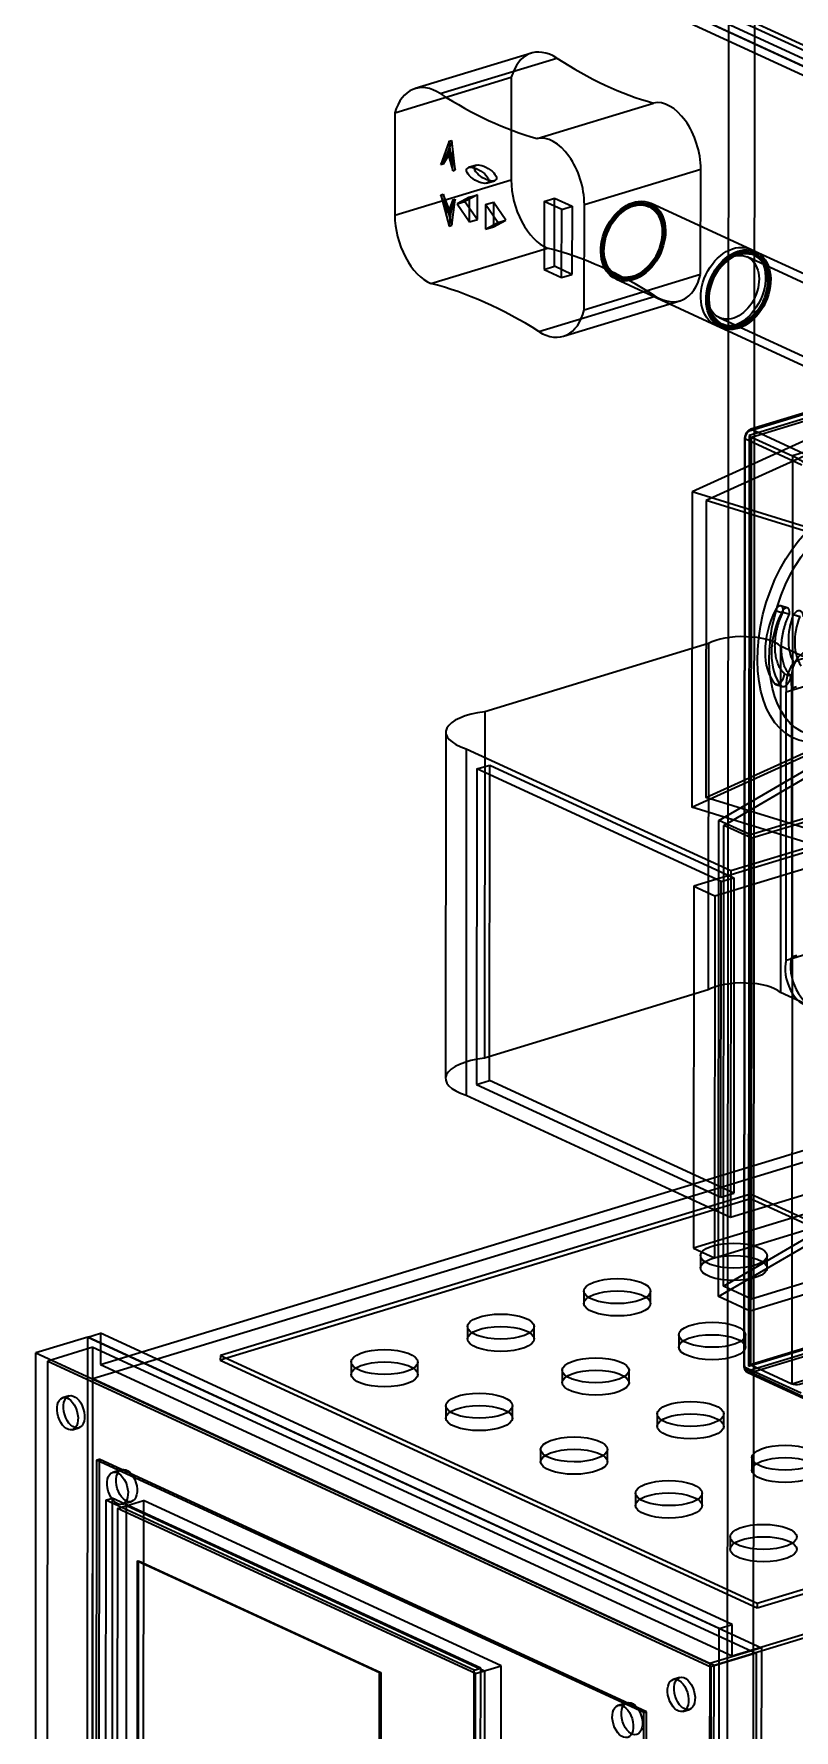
# Model space of a CAD drawing. Header units: millimetres. Extents: x 13 to 1054, y -1204 to 736.
# Drawn here: x 13 to 241, y -124 to 385 of the extents above; entities that cross this region are included whole.
import ezdxf
from ezdxf.lldxf.tags import DXFTag

# ---------------------------------------------------------------- set-up
doc = ezdxf.new("R2010")
doc.units = ezdxf.units.MM
doc.layers.add('1', color=7, linetype='Continuous', true_color=0xffffff)
tags = doc.linetypes.add('DASHED', pattern=[25.72, 12.86, -12.86]).pattern_tags.tags
tags[6:7] = [DXFTag(74, 4), DXFTag(75, 0), DXFTag(340, '0'), DXFTag(46, 0.0), DXFTag(50, 0.0), DXFTag(44, 0.0), DXFTag(45, 0.0)]
tags[4:5] = [DXFTag(74, 4), DXFTag(75, 0), DXFTag(340, '0'), DXFTag(46, 0.0), DXFTag(50, 0.0), DXFTag(44, 0.0), DXFTag(45, 0.0)]

msp = doc.modelspace()

# ---------------------------------------------------------------- linework, layer by layer
at = {"layer": '1', "color": 5, "linetype": 'Continuous', "lineweight": 35}
for p, q in [((229.18, 727.63), (228.06, -806.64)), ((221.42, 725.27), (220.31, -809.01)), ((30.61, -18.4), (245.83, 47.14)), ((32.91, -14.18), (246.19, 50.78)), ((227.79, 36.9), (68.81, -11.52)), ((227.79, 36.9), (227.79, 35.51)), ((388.77, -37.35), (227.79, 36.9)), ((227.79, 35.51), (68.8, -12.91)), ((388.77, -38.74), (227.79, 35.51)), ((212.74, 18.45), (212.74, 14.74)), ((232.74, 14.72), (232.74, 18.43)), ((177.84, 7.82), (177.84, 4.11)), ((197.84, 4.09), (197.84, 7.8)), ((29.04, -5.97), (32.92, -4.79)), ((32.92, -4.79), (32.91, -14.18)), ((222.3, -92.14), (32.92, -4.79)), ((142.94, -2.81), (142.94, -6.52)), ((162.94, -6.53), (162.94, -2.83)), ((29.04, -5.97), (13.53, -10.69)), ((30.62, -9.01), (17.05, -13.15)), ((28.42, -858.86), (29.04, -5.97)), ((28.42, -859.1), (29.04, -5.97)), ((29.04, -5.97), (231.05, -99.14)), ((218.43, -93.32), (29.04, -5.97)), ((30, -857.27), (30.62, -9.01)), ((30.62, -9.01), (229.47, -100.73)), ((206.25, -5.29), (206.25, -8.99)), ((226.25, -9.01), (226.25, -5.3)), ((12.91, -863.58), (13.53, -10.69)), ((13.53, -10.69), (215.54, -103.87)), ((16.43, -861.4), (17.05, -13.15)), ((17.05, -13.15), (215.9, -104.87)), ((32.91, -14.18), (222.3, -101.53)), ((68.81, -11.52), (68.8, -12.91)), ((68.8, -12.91), (229.78, -87.16)), ((68.81, -11.52), (229.78, -85.77)), ((108.04, -13.44), (108.04, -17.15)), ((128.04, -17.16), (128.04, -13.46)), ((30.01, -848.12), (30.61, -18.4)), ((30.61, -18.4), (216.84, -104.3)), ((171.35, -15.91), (171.35, -19.62)), ((191.35, -19.64), (191.35, -15.93)), ((23.47, -23.59), (21.53, -24.18)), ((136.45, -26.54), (136.45, -30.25)), ((156.45, -30.27), (156.45, -26.56)), ((199.76, -29.02), (199.76, -32.73)), ((219.76, -32.74), (219.76, -29.03)), ((24.45, -33.75), (26.38, -33.16)), ((164.86, -39.65), (164.86, -43.35)), ((184.86, -43.37), (184.86, -39.66)), ((216.84, -104.3), (432.05, -38.75)), ((222.3, -101.53), (435.57, -36.57)), ((229.78, -85.77), (388.77, -37.35)), ((229.78, -87.16), (388.77, -38.74)), ((31.68, -42.84), (31.56, -200.44)), ((31.68, -42.84), (32.45, -42.6)), ((195.81, -118.54), (31.68, -42.84)), ((32.45, -42.6), (32.34, -200.2)), ((196.58, -118.31), (32.45, -42.6)), ((39.24, -45.7), (36.53, -46.53)), ((228.17, -42.12), (228.16, -45.83)), ((39.44, -56.1), (42.16, -55.27)), ((193.27, -52.75), (193.26, -56.46)), ((213.26, -56.47), (213.27, -52.76)), ((37.98, -57.34), (37.88, -191.76)), ((37.98, -57.34), (40.69, -56.51)), ((145.3, -106.84), (37.98, -57.34)), ((40.6, -190.94), (40.69, -56.51)), ((40.69, -56.51), (148.01, -106.01)), ((221.68, -65.85), (221.67, -69.56)), ((229.78, -85.77), (229.78, -87.16)), ((217.81, -946.45), (218.43, -93.32)), ((218.43, -93.32), (222.3, -92.14)), ((222.3, -101.53), (222.3, -92.14)), ((231.05, -99.14), (215.54, -103.87)), ((229.47, -100.73), (215.9, -104.87)), ((229.47, -100.73), (228.85, -948.99)), ((231.05, -99.14), (230.43, -952.03)), ((145.3, -106.84), (148.01, -106.01)), ((148.01, -106.01), (147.91, -240.44)), ((215.54, -103.87), (214.92, -956.76)), ((215.9, -104.87), (215.28, -953.12)), ((216.24, -934.01), (216.84, -104.3)), ((145.2, -241.26), (145.3, -106.84)), ((206.54, -108.03), (204.6, -108.62)), ((190.75, -115.59), (188.04, -116.41)), ((195.69, -276.14), (195.81, -118.54)), ((195.81, -118.54), (196.58, -118.31)), ((196.47, -275.91), (196.58, -118.31)), ((207.52, -118.19), (209.46, -117.6))]:
    msp.add_line(p, q, dxfattribs=at)
at = {"layer": '1', "color": 7, "linetype": 'Continuous', "lineweight": 35}
for p, q in [((132.78, 431.03), (271.66, 366.97)), ((134.72, 431.62), (275.18, 366.84)), ((139.18, 423.22), (279.64, 358.44)), ((284.86, 358.2), (144.4, 422.99)), ((138.13, 420.95), (277.01, 356.9)), ((283.28, 356.61), (144.4, 420.67)), ((534.47, 357.88), (227.35, 264.35)), ((227.74, 265.85), (534.09, 359.15)), ((534.26, 359.49), (227.91, 266.19)), ((534.4, 359.47), (228.06, 266.17)), ((228.06, 263.85), (534.4, 357.15)), ((546.71, 351.48), (240.37, 258.18)), ((266.29, 272.86), (210.26, 247.45)), ((266.69, 268.5), (214.48, 244.82)), ((228.06, 266.17), (245.1, 258.31)), ((226.01, 263.38), (225.8, -14.73)), ((226.12, 263.26), (225.92, -14.85)), ((225.99, -14.59), (226.19, 263.53)), ((243.16, 255.4), (226.12, 263.26)), ((227.35, 264.35), (227.15, -14.7)), ((227.85, -14.26), (228.06, 263.85)), ((228.06, 263.85), (240.37, 258.18)), ((240.37, 258.18), (240.16, -19.94)), ((210.26, 247.45), (210.19, 152.89)), ((302.79, 218.75), (210.26, 247.45)), ((214.48, 244.82), (214.42, 155.82)), ((304.7, 216.84), (214.48, 244.82)), ((210.19, 152.89), (266.22, 178.3)), ((214.42, 155.82), (266.62, 179.5)), ((302.72, 124.19), (210.19, 152.89)), ((304.64, 127.84), (214.42, 155.82)), ((227.15, -14.7), (534.27, 78.84)), ((533.88, 77.33), (227.54, -15.97)), ((534.1, 79.07), (227.66, -14.26)), ((534.2, 79.04), (227.85, -14.26)), ((227.85, -16.58), (534.2, 76.72)), ((240.16, -19.94), (546.51, 73.36)), ((225.92, -14.85), (242.96, -22.71)), ((227.85, -14.26), (240.16, -19.94)), ((226.81, -16.53), (243.85, -24.39)), ((244.9, -24.44), (227.85, -16.58))]:
    msp.add_line(p, q, dxfattribs=at)
at = {"layer": '1', "color": 252, "linetype": 'Continuous', "lineweight": 35}
for p, q in [((162.12, 378.94), (127.22, 368.31)), ((134.76, 366.81), (169.66, 377.44)), ((121.14, 361.05), (156.04, 371.68)), ((156.04, 371.68), (156.02, 340.96)), ((121.14, 361.05), (121.12, 330.33)), ((163.77, 353.33), (198.67, 363.95)), ((137.43, 352.53), (134.9, 345.51)), ((138.2, 352.77), (135.68, 345.75)), ((137.43, 352.53), (138.2, 352.77)), ((138.48, 343.67), (137.43, 352.53)), ((139.26, 343.9), (138.2, 352.77)), ((134.9, 345.51), (137.03, 349.02)), ((135.68, 345.75), (137.8, 349.25)), ((137.03, 349.02), (137.8, 349.25)), ((137.03, 349.02), (138.48, 343.67)), ((137.8, 349.25), (139.26, 343.9)), ((121.12, 330.33), (156.02, 340.96)), ((134.9, 345.51), (135.68, 345.75)), ((138.48, 343.67), (139.26, 343.9)), ((145.59, 345.33), (143.26, 344.62)), ((177.96, 333.56), (212.86, 344.19)), ((212.83, 312.62), (212.86, 344.19)), ((134.89, 336.42), (135.67, 336.65)), ((137.01, 330.96), (134.89, 336.42)), ((134.89, 336.42), (137.41, 327.07)), ((137.79, 331.19), (135.67, 336.65)), ((135.67, 336.65), (138.18, 327.31)), ((143.55, 335.79), (139.85, 333.79)), ((145.88, 336.49), (142.17, 334.5)), ((143.55, 335.79), (145.88, 336.49)), ((143.55, 328.37), (143.55, 335.79)), ((145.88, 329.08), (145.88, 336.49)), ((148.65, 339.95), (150.98, 340.66)), ((138.48, 334.96), (137.01, 330.96)), ((137.01, 330.96), (137.79, 331.19)), ((137.41, 327.07), (138.48, 334.96)), ((139.25, 335.2), (137.79, 331.19)), ((138.18, 327.31), (139.25, 335.2)), ((138.48, 334.96), (139.25, 335.2)), ((139.85, 333.79), (142.17, 334.5)), ((139.85, 333.79), (143.55, 328.37)), ((142.17, 334.5), (145.88, 329.08)), ((148.35, 333.58), (148.34, 326.16)), ((148.35, 333.58), (150.67, 334.28)), ((152.05, 328.16), (148.35, 333.58)), ((150.67, 334.28), (150.67, 326.87)), ((154.38, 328.87), (150.67, 334.28)), ((165.95, 334.47), (165.93, 314.07)), ((165.95, 334.47), (169.05, 335.41)), ((171.16, 332.06), (165.95, 334.47)), ((169.03, 315.02), (169.05, 335.41)), ((169.05, 335.41), (174.26, 333.01)), ((171.14, 311.67), (171.16, 332.06)), ((171.16, 332.06), (174.26, 333.01)), ((174.26, 333.01), (174.25, 312.61)), ((177.93, 301.99), (177.96, 333.56)), ((229.39, 319.36), (197.82, 333.92)), ((137.41, 327.07), (138.18, 327.31)), ((143.55, 328.37), (145.88, 329.08)), ((148.34, 326.16), (152.05, 328.16)), ((148.34, 326.16), (150.67, 326.87)), ((150.67, 326.87), (154.38, 328.87)), ((152.05, 328.16), (154.38, 328.87)), ((131.96, 309.88), (166.86, 320.51)), ((165.93, 314.07), (169.03, 315.02)), ((165.93, 314.07), (171.14, 311.67)), ((174.25, 312.61), (169.03, 315.02)), ((171.14, 311.67), (174.25, 312.61)), ((177.93, 301.99), (212.83, 312.62)), ((187.35, 311.22), (218.92, 296.66)), ((164.31, 295.48), (199.21, 306.11)), ((171.7, 294.06), (206.6, 304.69)), ((235.21, 211.88), (237.13, 211.28)), ((238.82, 212.64), (236.9, 213.24)), ((237.56, 211.35), (239.48, 210.75)), ((240.71, 210.63), (240.6, 210.66)), ((240.6, 210.66), (242.53, 210.06)), ((240.71, 210.63), (242.64, 210.04)), ((238.51, 187.49), (296.67, 205.2)), ((215.14, 201.93), (148.08, 181.51)), ((215.14, 201.93), (215.06, 98.1)), ((236.81, 201.19), (236.73, 97.36)), ((287.71, 177.71), (236.81, 201.19)), ((235.03, 189.98), (234.98, 189.93)), ((234.98, 189.93), (236.91, 189.33)), ((235.03, 189.98), (236.95, 189.38)), ((235.37, 189.7), (237.3, 189.1)), ((236.95, 189.38), (236.91, 189.33)), ((237.97, 192.88), (239.89, 192.28)), ((240.03, 188.57), (241.58, 189.04)), ((240.03, 188.57), (240.15, 108.02)), ((238.45, 107.02), (238.51, 187.49)), ((148.08, 181.51), (148.01, 77.68)), ((374.4, 179.02), (210.76, 129.19)), ((136.41, 175.39), (136.34, 71.56)), ((217.07, 126.27), (380.71, 176.11)), ((142.55, 170.42), (142.48, 66.59)), ((142.55, 170.42), (221.85, 133.85)), ((145.71, 164.33), (145.64, 69.77)), ((145.71, 164.33), (149.59, 165.51)), ((218.94, 130.56), (145.71, 164.33)), ((149.52, 70.95), (149.59, 165.51)), ((149.59, 165.51), (222.81, 131.74)), ((221.85, 133.85), (248.99, 142.12)), ((221.85, 133.85), (221.77, 30.02)), ((210.76, 129.19), (210.68, 20.72)), ((210.76, 129.19), (217.07, 126.27)), ((218.87, 36), (218.94, 130.56)), ((218.94, 130.56), (222.81, 131.74)), ((222.81, 131.74), (222.74, 37.18)), ((217.07, 126.27), (216.99, 17.81)), ((238.45, 107.02), (296.62, 124.73)), ((240.15, 108.02), (241.71, 108.49)), ((215.06, 98.1), (148.01, 77.68)), ((287.64, 73.88), (236.73, 97.36)), ((142.48, 66.59), (221.77, 30.02)), ((145.64, 69.77), (149.52, 70.95)), ((145.64, 69.77), (218.87, 36)), ((222.74, 37.18), (149.52, 70.95)), ((216.99, 17.81), (380.63, 67.65)), ((218.87, 36), (222.74, 37.18)), ((221.77, 30.02), (248.92, 38.29)), ((258.67, 35.34), (210.68, 20.72)), ((210.68, 20.72), (216.99, 17.81))]:
    msp.add_line(p, q, dxfattribs=at)
at = {"layer": '1', "color": 27, "linetype": 'Continuous', "lineweight": 35}
for p, q in [((283.58, 291.62), (226.76, 317.82)), ((284.63, 293.89), (227.81, 320.09)), ((217.34, 297.39), (274.15, 271.18)), ((218.39, 299.66), (275.2, 273.45))]:
    msp.add_line(p, q, dxfattribs=at)
at = {"layer": '1', "color": 151, "linetype": 'Continuous', "lineweight": 35}
for p, q in [((218.32, 148.92), (366.31, 235.08)), ((219.74, 147.43), (364.88, 231.93)), ((429.44, 205.96), (227.79, 144.55)), ((425.92, 203.78), (228.15, 143.55)), ((218.22, 6.15), (218.32, 148.92)), ((227.79, 144.55), (218.32, 148.92)), ((219.64, 9.3), (219.74, 147.43)), ((228.15, 143.55), (219.74, 147.43)), ((227.69, 1.79), (227.79, 144.55)), ((228.05, 5.42), (228.15, 143.55)), ((218.22, 6.15), (366.2, 92.31)), ((219.64, 9.3), (364.78, 93.8)), ((429.33, 63.2), (227.69, 1.79)), ((425.82, 65.65), (228.05, 5.42)), ((227.69, 1.79), (218.22, 6.15)), ((228.05, 5.42), (219.64, 9.3))]:
    msp.add_line(p, q, dxfattribs=at)
at = {"layer": '1', "color": 19, "linetype": 'Continuous', "lineweight": 35}
for p, q in [((34.47, -54.88), (34.36, -193.94)), ((34.47, -54.88), (36.4, -54.29)), ((144.94, -105.84), (34.47, -54.88)), ((36.4, -54.29), (36.3, -193.35)), ((146.88, -105.25), (36.4, -54.29)), ((37.98, -57.34), (45.74, -54.98)), ((45.74, -54.98), (45.64, -189.4)), ((153.05, -104.48), (45.74, -54.98)), ((37.98, -57.34), (37.88, -191.76)), ((145.3, -106.84), (37.98, -57.34)), ((43.92, -73.16), (43.84, -183.48)), ((43.92, -73.16), (44.31, -73.04)), ((116.52, -106.64), (43.92, -73.16)), ((44.23, -183.36), (44.31, -73.04)), ((44.31, -73.04), (116.91, -106.52)), ((116.44, -216.96), (116.52, -106.64)), ((116.52, -106.64), (116.91, -106.52)), ((116.91, -106.52), (116.83, -216.84)), ((144.84, -244.9), (144.94, -105.84)), ((144.94, -105.84), (146.88, -105.25)), ((145.3, -106.84), (153.05, -104.48)), ((146.78, -244.31), (146.88, -105.25)), ((152.96, -238.9), (153.05, -104.48)), ((145.2, -241.26), (145.3, -106.84))]:
    msp.add_line(p, q, dxfattribs=at)
at = {"layer": '1', "color": 252, "linetype": 'Continuous', "lineweight": 35}
for centre, major_axis, ratio, start_param, end_param in [((168.03, 359.52), (5.91, -19.42), 0.585427, 2.534511, 3.871697), ((184.58, 541.75), (-54.22, 178.01), 0.585427, 2.534511, 2.782096), ((133.13, 348.89), (5.91, -19.42), 0.585427, 2.534511, 3.871697), ((149.68, 531.13), (-54.22, 178.01), 0.585427, 2.534511, 2.782096), ((202.91, 348.78), (4.59, -15.08), 0.585427, 1.090029, 3.101788), ((168.01, 338.15), (4.59, -15.08), 0.585427, 1.090029, 3.101788), ((166.54, 336.1), (4.86, -15.95), 0.585427, 4.231622, 5.833737), ((131.64, 325.47), (4.86, -15.95), 0.585427, 4.231622, 5.833737), ((184.28, 127.97), (-58.53, 192.17), 0.585427, 5.685485, 5.941288), ((200.71, 324.02), (5.89, -19.33), 0.585427, 5.685485, 7.057869), ((149.38, 117.34), (-58.53, 192.17), 0.585427, 5.685485, 5.941288), ((165.81, 313.39), (5.89, -19.33), 0.585427, 5.685485, 7.057869), ((243.06, 204.4), (5.08, 16.39), 0.590051, 1.286507, 2.799069), ((244.99, 203.8), (5.08, 16.39), 0.590051, 1.286507, 2.799069), ((236.28, 211.26), (0.61, 1.98), 0.590051, 4.935858, 7.723376), ((238.21, 210.66), (0.61, 1.98), 0.590051, 4.935858, 7.723376), ((247.92, 206.92), (4.09, 13.17), 0.590051, 1.468484, 2.719714), ((249.84, 206.32), (4.09, 13.17), 0.590051, 1.468484, 2.719714), ((241.82, 209.05), (0.84, 2.72), 0.590051, 5.235451, 7.423783), ((225.45, 199.38), (-12.35, 0.01), 0.374927, 3.545644, 5.700499), ((248.26, 186.8), (3.85, -12.65), 0.585427, 2.620813, 4.397799), ((246.27, 185.34), (-3.61, 11.85), 0.585427, 5.802418, 7.498131), ((153.71, 175.37), (-17.3, 0.01), 0.374927, 5.043983, 7.153382), ((243.75, 101.97), (-2.58, 8.47), 0.585427, 0.766536, 2.962686), ((245.79, 102.37), (2.77, -9.1), 0.585427, 3.878861, 6.133166), ((225.37, 95.55), (-12.35, 0.01), 0.374927, 3.545644, 5.700499), ((153.64, 71.54), (-17.3, 0.01), 0.374927, 5.043983, 7.153382)]:
    msp.add_ellipse(centre, major_axis=major_axis, ratio=ratio, start_param=start_param, end_param=end_param, dxfattribs=at)
for centre, major_axis, ratio in [((145.96, 342.29), (-3.22, 1.96), 0.434824), ((148.28, 342.99), (-3.22, 1.96), 0.434824), ((192.59, 322.57), (5.24, 11.35), 0.718822), ((224.15, 308.01), (5.24, 11.35), 0.718822), ((253.09, 207.84), (-10.81, -34.86), 0.590051), ((255.02, 207.24), (-10.07, -32.47), 0.590051)]:
    msp.add_ellipse(centre, major_axis=major_axis, ratio=ratio, dxfattribs=at)
at = {"layer": '1', "color": 163, "linetype": 'DASHED', "lineweight": 70}
for centre in [(192.59, 322.57), (224.15, 308.01)]:
    msp.add_ellipse(centre, major_axis=(-4.89, -10.6), ratio=0.718822, dxfattribs=at)
at = {"layer": '1', "color": 27, "linetype": 'Continuous', "lineweight": 35}
for major_axis in [(-5.24, -11.35), (4.19, 9.08)]:
    msp.add_ellipse((222.58, 308.74), major_axis=major_axis, ratio=0.718822, dxfattribs=at)
at = {"layer": '1', "color": 7, "linetype": 'Continuous', "lineweight": 35}
for centre, major_axis, ratio, start_param, end_param in [((228.06, 263.85), (1.05, 2.27), 0.718822, 0.569621, 2.140417), ((227.74, 264), (0.84, 1.82), 0.718822, 0.569621, 2.140417), ((228.06, 265.71), (-0.146, 0.478), 0.585427, 5.802418, 7.373215), ((226.51, 263.38), (0.5, 0), 0.374927, 2.254272, 3.825068), ((227.67, 264.2), (-0.497, 0.369), 0.137394, 0.988675, 2.559471), ((246.18, 253), (-7.46, 5.53), 0.137394, 4.130268, 5.701064), ((226.3, -14.73), (-0.5, 0), 0.374927, 5.395865, 6.966661), ((227.85, -14.26), (1.05, 2.27), 0.718822, 2.140417, 3.711214), ((227.54, -14.12), (0.84, 1.82), 0.718822, 2.140417, 3.711214), ((227.47, -14.84), (0.418, 0.564), 0.487223, 0.101354, 1.672151), ((245.99, -11.21), (6.27, 8.46), 0.487223, 3.242947, 4.813743), ((227.85, -16.12), (-0.146, 0.478), 0.585427, 1.090029, 2.660826)]:
    msp.add_ellipse(centre, major_axis=major_axis, ratio=ratio, start_param=start_param, end_param=end_param, dxfattribs=at)
at = {"layer": '1', "color": 5, "linetype": 'Continuous', "lineweight": 35}
for centre, major_axis, ratio in [((222.74, 18.44), (-10, 0.01), 0.374927), ((222.74, 14.73), (10, -0.01), 0.374927), ((187.84, 7.81), (-10, 0.01), 0.374927), ((187.84, 4.1), (10, -0.01), 0.374927), ((152.94, -2.82), (-10, 0.01), 0.374927), ((152.94, -6.53), (10, -0.01), 0.374927), ((216.25, -5.29), (-10, 0.01), 0.374927), ((118.04, -13.45), (-10, 0.01), 0.374927), ((216.25, -9), (10, -0.01), 0.374927), ((118.04, -17.16), (10, -0.01), 0.374927), ((181.35, -15.92), (-10, 0.01), 0.374927), ((181.35, -19.63), (10, -0.01), 0.374927), ((22.99, -28.97), (1.46, -4.78), 0.585427), ((24.93, -28.38), (-1.46, 4.78), 0.585427), ((146.45, -26.55), (-10, 0.01), 0.374927), ((209.76, -29.02), (-10, 0.01), 0.374927), ((146.45, -30.26), (10, -0.01), 0.374927), ((209.76, -32.73), (10, -0.01), 0.374927), ((174.86, -39.65), (-10, 0.01), 0.374927), ((174.86, -43.36), (10, -0.01), 0.374927), ((238.17, -42.13), (-10, 0.01), 0.374927), ((40.7, -50.49), (-1.46, 4.78), 0.585427), ((238.16, -45.84), (10, -0.01), 0.374927), ((37.98, -51.31), (1.46, -4.78), 0.585427), ((203.27, -52.76), (-10, 0.01), 0.374927), ((203.26, -56.46), (10, -0.01), 0.374927), ((231.68, -65.86), (-10, 0.01), 0.374927), ((231.67, -69.57), (10, -0.01), 0.374927), ((206.06, -113.41), (1.46, -4.78), 0.585427), ((208, -112.81), (-1.46, 4.78), 0.585427), ((189.49, -121.2), (1.46, -4.78), 0.585427), ((192.21, -120.37), (-1.46, 4.78), 0.585427)]:
    msp.add_ellipse(centre, major_axis=major_axis, ratio=ratio, dxfattribs=at)
at = {"layer": '1', "color": 7, "linetype": 'Continuous', "lineweight": 35}
for points, knots in [([(227.91, 266.19), (227.88, 266.18), (227.79, 266.15), (227.64, 266.08), (227.47, 266), (227.3, 265.89), (227.14, 265.77), (226.99, 265.64), (226.84, 265.49), (226.71, 265.33), (226.58, 265.16), (226.46, 264.99), (226.36, 264.8), (226.27, 264.61), (226.19, 264.41), (226.12, 264.2), (226.07, 264), (226.03, 263.79), (226.01, 263.58), (226.01, 263.45), (226.01, 263.38)], [0, 0, 0, 0, 0.032779, 0.088624, 0.144741, 0.201235, 0.258004, 0.314952, 0.372004, 0.4291, 0.486205, 0.54331, 0.600417, 0.657538, 0.71469, 0.771885, 0.829142, 0.886474, 0.943889, 1, 1, 1, 1]), ([(225.8, -14.73), (225.8, -14.77), (225.81, -14.88), (225.82, -15.05), (225.85, -15.24), (225.9, -15.43), (225.96, -15.61), (226.04, -15.78), (226.13, -15.94), (226.24, -16.09), (226.35, -16.22), (226.48, -16.33), (226.62, -16.43), (226.73, -16.5), (226.8, -16.53), (226.81, -16.53)], [0, 0, 0, 0, 0.048118, 0.134727, 0.221392, 0.307859, 0.393955, 0.479484, 0.564258, 0.648132, 0.731031, 0.812969, 0.894051, 0.974459, 1, 1, 1, 1])]:
    msp.add_open_spline(points, degree=3, knots=knots, dxfattribs=at)
at = {"layer": '1', "color": 252, "linetype": 'Continuous', "lineweight": 35}
for points in [[(237.97, 192.88), (234.12, 196.43), (233.95, 204.06), (237.56, 211.35)], [(239.89, 192.28), (236.05, 195.83), (235.88, 203.46), (239.48, 210.75)]]:
    msp.add_rational_spline(points, [0.58480182044, 0.47173272652, 0.47173272652, 0.58480182044], degree=3, dxfattribs=at)
for points in [[(234.98, 189.93), (235.32, 189.62), (235.82, 189.49), (236.37, 189.78), (237.25, 190.65), (237.69, 191.34), (237.91, 192.18), (237.97, 192.88)], [(236.91, 189.33), (237.25, 189.02), (237.75, 188.89), (238.3, 189.18), (239.18, 190.05), (239.62, 190.74), (239.84, 191.58), (239.89, 192.28)]]:
    msp.add_rational_spline(points, [0.54054924162, 0.54054924162, 0.532437783277, 0.54054924162, 0.54054924162, 0.532437783277, 0.54054924162, 0.54054924162], degree=4, knots=[0, 0, 0, 0, 0, 0.5, 0.5, 0.5, 1, 1, 1, 1, 1], dxfattribs=at)

doc.saveas('drawing.dxf')
